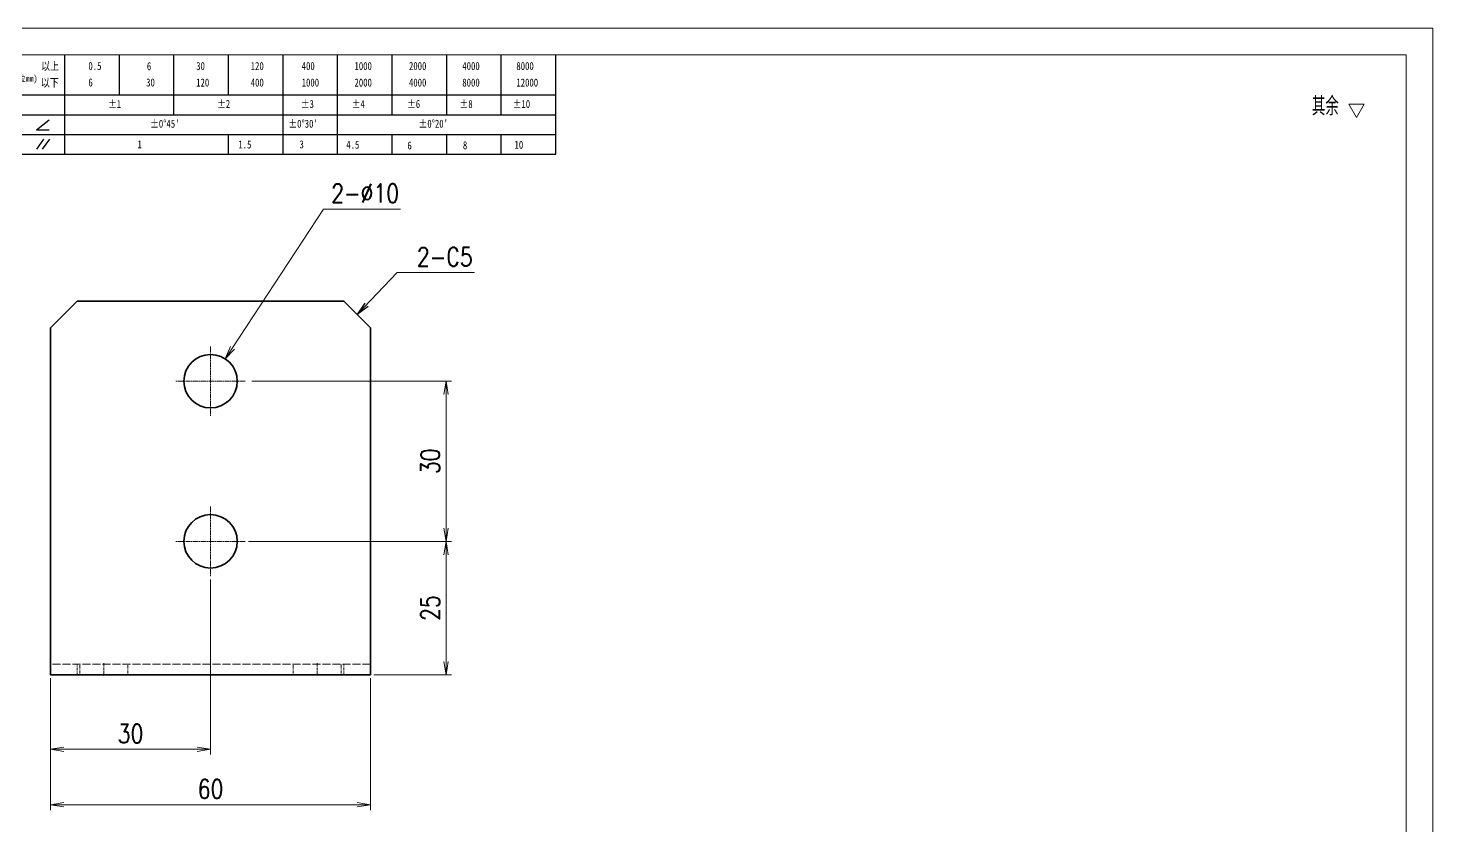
# Model space of a CAD drawing. Header units: millimetres. Extents: x 1333 to 162816, y -59063 to -5704.
# Drawn here: x 95130.6 to 95393.9, y -38094 to -37944.6 of the extents above; entities that cross this region are included whole.
import ezdxf

# ---------------------------------------------------------------- set-up
doc = ezdxf.new("R2010")
doc.units = ezdxf.units.MM
doc.header["$LTSCALE"] = 0.5
for name, pattern in [('AM_ISO02W050x2', [3.75, 3, -0.75]), ('AM_ISO08W050x2', [9, 6, -0.75, 1.5, -0.75]), ('DOT2', [0.125, 0, -0.125])]:
    doc.linetypes.add(name, pattern=pattern)
for name, color, linetype, lineweight in [('中心线', 2, 'AM_ISO08W050x2', 18), ('图框', 7, 'Continuous', 18), ('标注线', 3, 'Continuous', 18), ('粗实线', 7, 'Continuous', 35), ('虚线', 1, 'AM_ISO02W050x2', 18)]:
    doc.layers.add(name, color=color, linetype=linetype, lineweight=lineweight)
doc.layers.add('图\\M+19E79\\M+195B6\\M+18E9A', color=7, linetype='Continuous')
doc.layers.add('打印', color=7, linetype='Continuous', lineweight=15, plot=False)
doc.layers.add('打印-禁用', color=7, linetype='Continuous', lineweight=15, plot=False)
doc.styles.add('DIM', font='romans.shx', dxfattribs={"width": 0.8, "bigfont": 'bigfont.shx'})
doc.styles.add('国标', font='simfang.ttf', dxfattribs={"width": 0.8})
doc.styles.add('机械长仿宋', font='gbenor.shx', dxfattribs={"height": 1, "bigfont": 'gbcbig.shx'})
doc.dimstyles.new('XR 1-1', dxfattribs={"dimtxt": 3.5, "dimasz": 2.5, "dimexe": 1, "dimexo": 0.625, "dimgap": 1.2, "dimtad": 1, "dimtoh": 1, "dimdsep": 46, "dimtxsty": 'DIM', "dimblk": 'OPEN', "dimcen": 0, "dimclrd": 8, "dimclre": 8, "dimclrt": 2, "dimazin": 2, "dimtfac": 0.5, "dimtmove": 0, "dimatfit": 3, "dimldrblk": 'OPEN', "dimfxl": 0, "dimtolj": 2, "dimlwd": 18, "dimlwe": 18, "dimarcsym": 0})
doc.dimstyles.new('XR 1-1$0', dxfattribs={"dimtxt": 3.5, "dimasz": 2.5, "dimexe": 1, "dimexo": 0.625, "dimgap": 1.2, "dimtad": 1, "dimzin": 9, "dimdsep": 46, "dimtxsty": 'DIM', "dimblk": 'OPEN', "dimcen": 0, "dimclrd": 8, "dimclre": 8, "dimclrt": 2, "dimazin": 2, "dimtfac": 0.5, "dimtmove": 0, "dimatfit": 3, "dimldrblk": 'OPEN', "dimfxl": 0, "dimtolj": 2, "dimlwd": 18, "dimlwe": 18, "dimarcsym": 0})
doc.dimstyles.new('XR 1-1$3', dxfattribs={"dimtxt": 3.5, "dimasz": 2.5, "dimexe": 1, "dimexo": 0.625, "dimgap": 1.2, "dimtad": 1, "dimtoh": 1, "dimdsep": 46, "dimtxsty": 'DIM', "dimblk": 'OPEN', "dimcen": 0, "dimclrd": 8, "dimclre": 8, "dimclrt": 2, "dimazin": 2, "dimtfac": 0.5, "dimtofl": 0, "dimtmove": 0, "dimatfit": 3, "dimldrblk": 'OPEN', "dimfxl": 0, "dimtolj": 2, "dimlwd": 18, "dimlwe": 18, "dimarcsym": 0})

# ---------------------------------------------------------------- blocks, each defined once
blk = doc.blocks.new('GZDEH零件A3图框V01版')
at = {"layer": '图\\M+19E79\\M+195B6\\M+18E9A', "color": 9}
for p, q in [((3021.09, -1561.98), (3021.09, -1554.46)), ((3031.31, -1561.98), (3031.31, -1554.46)), ((3041.53, -1561.98), (3041.53, -1554.46)), ((3051.75, -1561.98), (3051.75, -1554.46)), ((3061.98, -1561.98), (3061.98, -1554.46)), ((3072.2, -1561.98), (3072.2, -1554.46)), ((3082.42, -1561.98), (3082.42, -1554.46)), ((3092.64, -1561.98), (3092.64, -1554.46)), ((3102.86, -1561.98), (3102.86, -1554.46)), ((3113.09, -1573.08), (3113.09, -1554.46)), ((2996.09, -1561.98), (3113.09, -1561.98)), ((3021.09, -1573.08), (3021.09, -1561.98)), ((3041.53, -1565.68), (3041.53, -1561.98)), ((3061.98, -1573.08), (3061.98, -1561.98)), ((3072.2, -1573.08), (3072.2, -1561.98)), ((3082.42, -1565.68), (3082.42, -1561.98)), ((3092.64, -1565.68), (3092.64, -1561.98)), ((3102.86, -1565.68), (3102.86, -1561.98)), ((2996.09, -1565.68), (3113.09, -1565.68)), ((3015.75, -1568.51), (3018.15, -1566.66)), ((3015.75, -1568.51), (3018.15, -1568.51)), ((2996.09, -1569.38), (3113.09, -1569.38)), ((3015.81, -1572.12), (3017.15, -1570.26)), ((3016.89, -1572.12), (3018.23, -1570.26)), ((3051.75, -1573.08), (3051.75, -1569.38)), ((3082.42, -1573.08), (3082.42, -1569.48)), ((3092.64, -1573.08), (3092.64, -1569.38)), ((3102.86, -1573.08), (3102.86, -1569.38)), ((2990.09, -1573.08), (3113.09, -1573.08))]:
    blk.add_line(p, q, dxfattribs=at)
at = {"layer": '图框', "linetype": 'Continuous'}
for p, q in [((3272.49, -1554.46), (2882.49, -1554.46)), ((3272.49, -1832.96), (3272.49, -1554.46))]:
    blk.add_line(p, q, dxfattribs=at)
at = {"layer": '打印-禁用', "linetype": 'Continuous'}
for p, q in [((3277.49, -1549.46), (2857.49, -1549.46)), ((3277.49, -1846.46), (3277.49, -1549.46))]:
    blk.add_line(p, q, dxfattribs=at)
at = {"layer": '图\\M+19E79\\M+195B6\\M+18E9A', "color": 9, "style": '国标', "width": 0.8}
for s, p in [('以上', (3016.64, -1557.33)), ('0.5', (3025.49, -1557.3)), ('6', (3036.45, -1557.34)), ('30', (3045.69, -1557.31)), ('120', (3055.91, -1557.31)), ('400', (3065.46, -1557.31)), ('1000', (3075.36, -1557.31)), ('2000', (3085.57, -1557.31)), ('4000', (3095.57, -1557.31)), ('8000', (3105.7, -1557.31)), ('以下', (3016.58, -1560.43)), ('6', (3025.49, -1560.38)), ('30', (3036.31, -1560.39)), ('120', (3045.69, -1560.41)), ('400', (3055.91, -1560.41)), ('1000', (3065.46, -1560.41)), ('2000', (3075.36, -1560.41)), ('4000', (3085.57, -1560.41)), ('8000', (3095.57, -1560.41)), ('12000', (3105.7, -1560.41)), ('±1', (3029.16, -1564.42)), ('±2', (3049.61, -1564.42)), ('±3', (3065.3, -1564.42)), ('±4', (3074.85, -1564.42)), ('±6', (3085.22, -1564.42)), ('±8', (3095.06, -1564.42)), ('±10', (3105.02, -1564.42)), ("±0%%D45'", (3037.06, -1568.12)), ("±0%%D30'", (3062.98, -1568.12)), ("±0%%D20'", (3087.38, -1568.12)), ('1', (3034.69, -1571.98)), ('1.5', (3053.59, -1572.01)), ('3', (3065.05, -1571.98)), ('4.5', (3073.82, -1572.05)), ('6', (3085.28, -1572.19)), ('8', (3095.68, -1572.15)), ('10', (3105.36, -1572.06))]:
    blk.add_text(s, height=1.5, dxfattribs=at).set_placement(p)
at = {"layer": '图\\M+19E79\\M+195B6\\M+18E9A', "color": 9, "lineweight": 15, "style": '国标', "width": 0.8}
blk.add_text('(单位mm)', height=1.2, dxfattribs=at).set_placement((3010.27, -1559.51))
blk = doc.blocks.new('DEH A3')
at = {"layer": '图框'}
blk.add_blockref('GZDEH零件A3图框V01版', (-2857.49, 1846.46), dxfattribs=at)
blk = doc.blocks.new('FINISHER_1')
at = {"layer": '标注线'}
for p, q in [((0, 0), (-1.44, 2.5)), ((-1.44, 2.5), (1.44, 2.5)), ((1.44, 2.5), (0, 0))]:
    blk.add_line(p, q, dxfattribs=at)
blk = doc.blocks.new('其余任何12.5')
at = {"layer": '标注线', "color": 2, "linetype": 'ByBlock', "lineweight": 30}
blk.add_blockref('FINISHER_1', (0, 0), dxfattribs=at)
at = {"layer": '标注线', "color": 7, "linetype": 'DOT2', "style": '机械长仿宋'}
blk.add_text('其余', height=3.5, dxfattribs=at).set_placement((-8.38, 0.4))
blk = doc.blocks.new('_Open')
at = {"color": 0, "linetype": 'ByBlock', "lineweight": -2}
for p, q in [((-1, 0.17), (0, 0)), ((-1, -0.17), (0, 0)), ((0, 0), (-1, 0))]:
    blk.add_line(p, q, dxfattribs=at)
blk = doc.blocks.new('*D733')
at = {"layer": 'Defpoints', "color": 0, "transparency": 16777216}
for p in [(95171.29, -38040.74), (95208.92, -38040.74), (95194.79, -38065.74)]:
    blk.add_point(p, dxfattribs=at)
at = {"layer": '标注线', "color": 8, "lineweight": 18, "transparency": 16777216}
for p, q in [((95171.91, -38040.74), (95209.92, -38040.74)), ((95208.92, -38063.24), (95208.92, -38043.24)), ((95195.41, -38065.74), (95209.92, -38065.74))]:
    blk.add_line(p, q, dxfattribs=at)
at = {"layer": '标注线', "color": 8, "lineweight": 18, "transparency": 16777216, "xscale": 2.5, "yscale": 2.5, "zscale": 2.5}
for p, rotation in [((95208.92, -38040.74), 90), ((95208.92, -38065.74), 270)]:
    blk.add_blockref('_Open', p, dxfattribs=dict(at, rotation=rotation))
at = {"layer": '标注线', "color": 2, "transparency": 16777216, "insert": (95205.97, -38053.24), "char_height": 3.5, "attachment_point": 5, "rotation": 90, "style": 'DIM'}
blk.add_mtext('\\A2;25', dxfattribs=at)
blk = doc.blocks.new('*D734')
at = {"layer": 'Defpoints', "color": 0, "transparency": 16777216}
for p in [(95171.91, -38010.74), (95208.92, -38010.74), (95171.91, -38040.74)]:
    blk.add_point(p, dxfattribs=at)
at = {"layer": '标注线', "color": 8, "lineweight": 18, "transparency": 16777216}
for p, q in [((95172.54, -38010.74), (95209.92, -38010.74)), ((95208.92, -38038.24), (95208.92, -38013.24)), ((95172.54, -38040.74), (95209.92, -38040.74))]:
    blk.add_line(p, q, dxfattribs=at)
at = {"layer": '标注线', "color": 8, "lineweight": 18, "transparency": 16777216, "xscale": 2.5, "yscale": 2.5, "zscale": 2.5}
for p, rotation in [((95208.92, -38010.74), 90), ((95208.92, -38040.74), 270)]:
    blk.add_blockref('_Open', p, dxfattribs=dict(at, rotation=rotation))
at = {"layer": '标注线', "color": 2, "transparency": 16777216, "insert": (95205.97, -38025.74), "char_height": 3.5, "attachment_point": 5, "rotation": 90, "style": 'DIM'}
blk.add_mtext('\\A2;30', dxfattribs=at)
blk = doc.blocks.new('*D735')
at = {"layer": 'Defpoints', "color": 0, "transparency": 16777216}
for p in [(95164.79, -38047.24), (95134.79, -38065.74), (95164.79, -38079.7)]:
    blk.add_point(p, dxfattribs=at)
at = {"layer": '标注线', "color": 8, "lineweight": 18, "transparency": 16777216}
for p, q in [((95164.79, -38047.86), (95164.79, -38080.7)), ((95134.79, -38066.36), (95134.79, -38080.7)), ((95137.29, -38079.7), (95162.29, -38079.7))]:
    blk.add_line(p, q, dxfattribs=at)
at = {"layer": '标注线', "color": 8, "lineweight": 18, "transparency": 16777216, "xscale": 2.5, "yscale": 2.5, "zscale": 2.5, "rotation": 180}
blk.add_blockref('_Open', (95134.79, -38079.7), dxfattribs=at)
at = {"layer": '标注线', "color": 8, "lineweight": 18, "transparency": 16777216, "xscale": 2.5, "yscale": 2.5, "zscale": 2.5}
blk.add_blockref('_Open', (95164.79, -38079.7), dxfattribs=at)
at = {"layer": '标注线', "color": 2, "transparency": 16777216, "insert": (95149.79, -38076.75), "char_height": 3.5, "attachment_point": 5, "style": 'DIM'}
blk.add_mtext('\\A2;30', dxfattribs=at)
blk = doc.blocks.new('*D736')
at = {"layer": 'Defpoints', "color": 0, "transparency": 16777216}
for p in [(95134.79, -38065.74), (95194.79, -38065.74), (95134.79, -38090.07)]:
    blk.add_point(p, dxfattribs=at)
at = {"layer": '标注线', "color": 8, "lineweight": 18, "transparency": 16777216}
for p, q in [((95134.79, -38066.36), (95134.79, -38091.07)), ((95194.79, -38066.36), (95194.79, -38091.07)), ((95192.29, -38090.07), (95137.29, -38090.07))]:
    blk.add_line(p, q, dxfattribs=at)
at = {"layer": '标注线', "color": 8, "lineweight": 18, "transparency": 16777216, "xscale": 2.5, "yscale": 2.5, "zscale": 2.5, "rotation": 180}
blk.add_blockref('_Open', (95134.79, -38090.07), dxfattribs=at)
at = {"layer": '标注线', "color": 8, "lineweight": 18, "transparency": 16777216, "xscale": 2.5, "yscale": 2.5, "zscale": 2.5}
blk.add_blockref('_Open', (95194.79, -38090.07), dxfattribs=at)
at = {"layer": '标注线', "color": 2, "transparency": 16777216, "insert": (95164.79, -38087.12), "char_height": 3.5, "attachment_point": 5, "style": 'DIM'}
blk.add_mtext('\\A2;60', dxfattribs=at)
blk = doc.blocks.new('*D737')
at = {"layer": 'Defpoints', "color": 0, "transparency": 16777216}
for p in [(95167.53, -38006.56), (95162.04, -38014.91)]:
    blk.add_point(p, dxfattribs=at)
at = {"layer": '标注线', "color": 8, "lineweight": 18, "transparency": 16777216}
for p, q in [((95185.97, -37978.48), (95168.91, -38004.47)), ((95200.37, -37978.48), (95185.97, -37978.48))]:
    blk.add_line(p, q, dxfattribs=at)
at = {"layer": '标注线', "color": 8, "lineweight": 18, "transparency": 16777216, "xscale": 2.5, "yscale": 2.5, "zscale": 2.5, "rotation": 236.7107399992388}
blk.add_blockref('_Open', (95167.53, -38006.56), dxfattribs=at)
at = {"layer": '标注线', "color": 2, "transparency": 16777216, "insert": (95193.77, -37975.53), "char_height": 3.5, "attachment_point": 5, "style": 'DIM'}
blk.add_mtext('\\A2;2-%%c10', dxfattribs=at)

msp = doc.modelspace()

# ---------------------------------------------------------------- linework, layer by layer
at = {"layer": '中心线', "ltscale": 0.325}
for p, q in [((95164.789, -38004.235), (95164.789, -38017.235)), ((95171.289, -38010.735), (95158.289, -38010.735)), ((95164.789, -38034.235), (95164.789, -38047.235)), ((95171.289, -38040.735), (95158.289, -38040.735))]:
    msp.add_line(p, q, dxfattribs=at)
at = {"layer": '中心线', "ltscale": 0.060016}
for p, q in [((95144.789, -38063.535), (95144.789, -38065.936)), ((95184.789, -38063.535), (95184.789, -38065.936))]:
    msp.add_line(p, q, dxfattribs=at)
at = {"layer": '打印'}
msp.add_lwpolyline([(94973.895, -37944.587), (95393.895, -37944.587), (95393.895, -38241.587), (94973.895, -38241.587)], close=True, dxfattribs=at)
at = {"layer": '粗实线', "ltscale": 0.176777}
for p, q in [((95139.789, -37995.735), (95134.789, -38000.735)), ((95194.789, -38000.735), (95189.789, -37995.735))]:
    msp.add_line(p, q, dxfattribs=at)
at = {"layer": '粗实线'}
for p, q in [((95139.789, -37995.735), (95189.789, -37995.735)), ((95134.789, -38000.735), (95134.789, -38055.735)), ((95194.789, -38000.735), (95194.789, -38055.735)), ((95194.789, -38065.735), (95134.789, -38065.735))]:
    msp.add_line(p, q, dxfattribs=at)
at = {"layer": '粗实线', "ltscale": 0.25}
for p, q in [((95134.789, -38055.735), (95134.789, -38065.735)), ((95194.789, -38055.735), (95194.789, -38065.735))]:
    msp.add_line(p, q, dxfattribs=at)
at = {"layer": '粗实线'}
for centre in [(95164.789, -38010.735), (95164.789, -38040.735)]:
    msp.add_circle(centre, 5, dxfattribs=at)
at = {"layer": '虚线'}
msp.add_line((95194.789, -38063.735), (95134.789, -38063.735), dxfattribs=at)
at = {"layer": '虚线', "ltscale": 0.05}
for p, q in [((95139.789, -38065.735), (95139.789, -38063.735)), ((95140.289, -38063.735), (95140.289, -38065.735)), ((95149.289, -38063.735), (95149.289, -38065.735)), ((95180.289, -38063.735), (95180.289, -38065.735)), ((95189.289, -38063.735), (95189.289, -38065.735)), ((95189.789, -38065.735), (95189.789, -38063.735))]:
    msp.add_line(p, q, dxfattribs=at)

# ---------------------------------------------------------------- block references
at = {"layer": '图框'}
msp.add_blockref('DEH A3', (94973.895, -38241.587), dxfattribs=at)
at = {"layer": '标注线'}
msp.add_blockref('其余任何12.5', (95379.599, -37961.351), dxfattribs=at)

# ---------------------------------------------------------------- texts
at = {"layer": '标注线', "color": 2, "insert": (95203.476, -37989.179), "char_height": 3.5, "attachment_point": 7, "style": 'DIM'}
msp.add_mtext('2-C5', dxfattribs=at)

# ---------------------------------------------------------------- dimensions: what is measured, and where the dimension line sits
at = {"layer": '标注线'}
dim = msp.add_diameter_dim_2p(p1=(95162.045, -38014.915), p2=(95167.534, -38006.556), dimstyle='XR 1-1$3', override={"dimpost": '2-%%c<>'}, dxfattribs=at)
dim.commit()
dim.dimension.update_dxf_attribs({"geometry": '*D737', "text_midpoint": (95193.768, -37978.48), "dimtype": 163})
for base, p1, p2, picture, middle in [((95208.922, -38010.735), (95171.914, -38040.735), (95171.914, -38010.735), '*D734', (95205.972, -38025.735)), ((95208.922, -38040.735), (95194.789, -38065.735), (95171.289, -38040.735), '*D733', (95205.972, -38053.235))]:
    dim = msp.add_linear_dim(base=base, p1=p1, p2=p2, angle=90, dimstyle='XR 1-1$0', dxfattribs=at)
    dim.commit()
    dim.dimension.update_dxf_attribs({"geometry": picture, "text_midpoint": middle})
for base, p1, p2, picture, middle in [((95164.789, -38079.699), (95134.789, -38065.735), (95164.789, -38047.235), '*D735', (95149.789, -38076.749)), ((95134.789, -38090.073), (95194.789, -38065.735), (95134.789, -38065.735), '*D736', (95164.789, -38087.123))]:
    dim = msp.add_linear_dim(base=base, p1=p1, p2=p2, dimstyle='XR 1-1$0', dxfattribs=at)
    dim.commit()
    dim.dimension.update_dxf_attribs({"geometry": picture, "text_midpoint": middle})

# ---------------------------------------------------------------- leaders
at = {"layer": '标注线', "annotation_type": 0, "has_hookline": 1, "hookline_direction": 0, "text_width": 10.8}
msp.add_leader([(95192.289, -37998.235), (95199.776, -37990.379), (95202.276, -37990.379)], dimstyle='XR 1-1', override={"dimgap": 1.2, "dimtad": 1}, dxfattribs=at)

doc.saveas('drawing.dxf')
